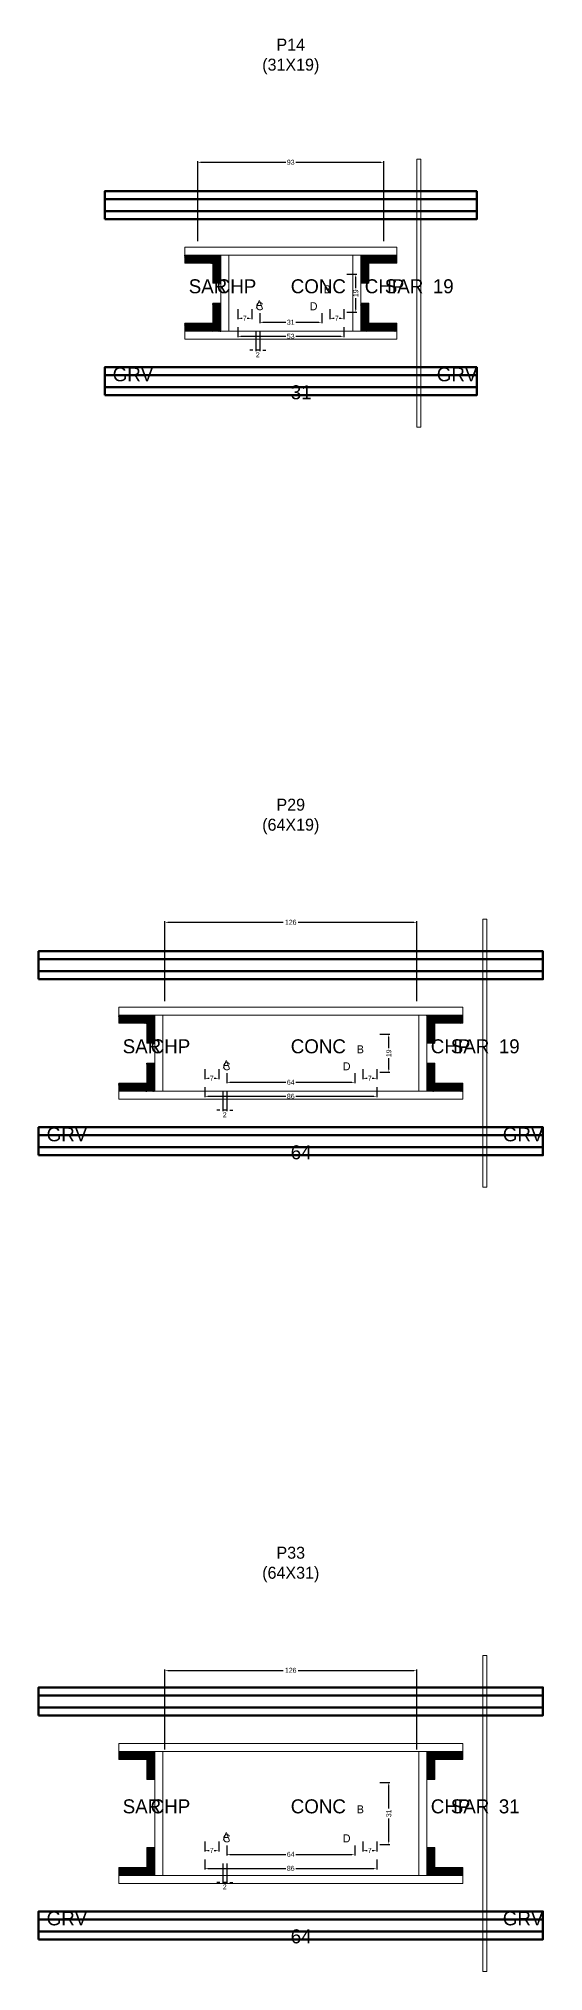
# Model space of a CAD drawing. Header units: centimetres. Extents: x -8500 to 4093, y -4566 to 295.
# Drawn here: x -126 to 126, y -1839 to -873 of the extents above; entities that cross this region are included whole.
import ezdxf

# ---------------------------------------------------------------- set-up
doc = ezdxf.new("R2010")
doc.units = ezdxf.units.CM
for name, color, linetype in [('COTA', 241, 'Continuous'), ('GRAVATA', 224, 'Continuous'), ('Hachura', 251, 'Continuous'), ('NOMENCLATURA', 7, 'Continuous'), ('SARRAFO', 251, 'Continuous'), ('Texto Seção', 7, 'Continuous')]:
    doc.layers.add(name, color=color, linetype=linetype)
doc.dimstyles.new('cotax2', dxfattribs={"dimtxt": 2.5, "dimasz": 1.5, "dimexe": 0.5, "dimexo": 0.5, "dimgap": 0.5, "dimtad": 1, "dimcen": 2.5, "dimazin": 3, "dimtfac": 1, "dimtmove": 0, "dimatfit": 3})

# ---------------------------------------------------------------- blocks, each defined once
blk = doc.blocks.new('_CLOSEDFILLED')
at = {"color": 0, "linetype": 'BYBLOCK'}
blk.add_solid([(-1, 0.16), (0, 0), (-1, -0.16)], dxfattribs=at)
blk = doc.blocks.new('*D92')
for p, q in [((-26.5, -1017), (-26.5, -1022)), ((-25, -1021.5), (-2.5, -1021.5)), ((2.5, -1021.5), (25, -1021.5)), ((26.5, -1017), (26.5, -1022))]:
    blk.add_line(p, q)
at = {"layer": 'Defpoints'}
for p in [(-26.5, -1016.5), (-26.5, -1021.5), (26.5, -1016.5)]:
    blk.add_point(p, dxfattribs=at)
at = {"layer": 'COTA', "xscale": 1.5, "yscale": 1.5, "rotation": 180}
blk.add_blockref('_CLOSEDFILLED', (-26.5, -1021.5), dxfattribs=at)
at = {"layer": 'COTA', "xscale": 1.5, "yscale": 1.5}
blk.add_blockref('_CLOSEDFILLED', (26.5, -1021.5), dxfattribs=at)
at = {"layer": 'COTA', "insert": (0, -1021.5), "char_height": 2.5, "attachment_point": 5}
blk.add_mtext('53', dxfattribs=at)
blk = doc.blocks.new('*D93')
for p, q in [((-15.5, -1010), (-15.5, -1015)), ((-14, -1014.5), (-2.5, -1014.5)), ((2.5, -1014.5), (14, -1014.5)), ((15.5, -1010), (15.5, -1015))]:
    blk.add_line(p, q)
at = {"layer": 'Defpoints'}
for p in [(-15.5, -1009.5), (-15.5, -1014.5), (15.5, -1009.5)]:
    blk.add_point(p, dxfattribs=at)
at = {"layer": 'COTA', "xscale": 1.5, "yscale": 1.5, "rotation": 180}
blk.add_blockref('_CLOSEDFILLED', (-15.5, -1014.5), dxfattribs=at)
at = {"layer": 'COTA', "xscale": 1.5, "yscale": 1.5}
blk.add_blockref('_CLOSEDFILLED', (15.5, -1014.5), dxfattribs=at)
at = {"layer": 'COTA', "insert": (0, -1014.5), "char_height": 2.5, "attachment_point": 5}
blk.add_mtext('31', dxfattribs=at)
blk = doc.blocks.new('*D94')
for p, q in [((28, -990.5), (33, -990.5)), ((32.5, -997.5), (32.5, -992)), ((32.5, -1008), (32.5, -1002.5)), ((28, -1009.5), (33, -1009.5))]:
    blk.add_line(p, q)
at = {"layer": 'Defpoints'}
for p in [(27.5, -990.5), (27.5, -1009.5), (32.5, -1009.5)]:
    blk.add_point(p, dxfattribs=at)
at = {"layer": 'COTA', "xscale": 1.5, "yscale": 1.5}
for p, rotation in [((32.5, -990.5), 90), ((32.5, -1009.5), 270)]:
    blk.add_blockref('_CLOSEDFILLED', p, dxfattribs=dict(at, rotation=rotation))
at = {"layer": 'COTA', "insert": (32.5, -1000), "char_height": 2.5, "attachment_point": 5, "rotation": 90}
blk.add_mtext('19', dxfattribs=at)
blk = doc.blocks.new('*D95')
for p, q in [((-26.5, -1008), (-26.5, -1013)), ((-25, -1012.5), (-24.25, -1012.5)), ((-21.75, -1012.5), (-21, -1012.5)), ((-19.5, -1008), (-19.5, -1013))]:
    blk.add_line(p, q)
at = {"layer": 'Defpoints'}
for p in [(-26.5, -1007.5), (-26.5, -1012.5), (-19.5, -1007.5)]:
    blk.add_point(p, dxfattribs=at)
at = {"layer": 'COTA', "xscale": 1.5, "yscale": 1.5, "rotation": 180}
blk.add_blockref('_CLOSEDFILLED', (-26.5, -1012.5), dxfattribs=at)
at = {"layer": 'COTA', "xscale": 1.5, "yscale": 1.5}
blk.add_blockref('_CLOSEDFILLED', (-19.5, -1012.5), dxfattribs=at)
at = {"layer": 'COTA', "insert": (-23, -1012.5), "char_height": 2.5, "attachment_point": 5}
blk.add_mtext('7', dxfattribs=at)
blk = doc.blocks.new('*D96')
for p, q in [((19.5, -1008), (19.5, -1013)), ((21, -1012.5), (21.75, -1012.5)), ((24.25, -1012.5), (25, -1012.5)), ((26.5, -1008), (26.5, -1013))]:
    blk.add_line(p, q)
at = {"layer": 'Defpoints'}
for p in [(19.5, -1007.5), (19.5, -1012.5), (26.5, -1007.5)]:
    blk.add_point(p, dxfattribs=at)
at = {"layer": 'COTA', "xscale": 1.5, "yscale": 1.5, "rotation": 180}
blk.add_blockref('_CLOSEDFILLED', (19.5, -1012.5), dxfattribs=at)
at = {"layer": 'COTA', "xscale": 1.5, "yscale": 1.5}
blk.add_blockref('_CLOSEDFILLED', (26.5, -1012.5), dxfattribs=at)
at = {"layer": 'COTA', "insert": (23, -1012.5), "char_height": 2.5, "attachment_point": 5}
blk.add_mtext('7', dxfattribs=at)
blk = doc.blocks.new('*D97')
for p, q in [((-46.5, -974), (-46.5, -934)), ((-45, -934.5), (-2.5, -934.5)), ((2.5, -934.5), (45, -934.5)), ((46.5, -974), (46.5, -934))]:
    blk.add_line(p, q)
at = {"layer": 'Defpoints'}
for p in [(-46.5, -934.5), (-46.5, -974.5), (46.5, -974.5)]:
    blk.add_point(p, dxfattribs=at)
at = {"layer": 'COTA', "xscale": 1.5, "yscale": 1.5, "rotation": 180}
blk.add_blockref('_CLOSEDFILLED', (-46.5, -934.5), dxfattribs=at)
at = {"layer": 'COTA', "xscale": 1.5, "yscale": 1.5}
blk.add_blockref('_CLOSEDFILLED', (46.5, -934.5), dxfattribs=at)
at = {"layer": 'COTA', "insert": (0, -934.5), "char_height": 2.5, "attachment_point": 5}
blk.add_mtext('93', dxfattribs=at)
blk = doc.blocks.new('*D118')
for p, q in [((-43, -1397), (-43, -1402)), ((43, -1397), (43, -1402)), ((-41.5, -1401.5), (-2.5, -1401.5)), ((2.5, -1401.5), (41.5, -1401.5))]:
    blk.add_line(p, q)
at = {"layer": 'Defpoints'}
for p in [(-43, -1396.5), (43, -1396.5), (-43, -1401.5)]:
    blk.add_point(p, dxfattribs=at)
at = {"layer": 'COTA', "xscale": 1.5, "yscale": 1.5, "rotation": 180}
blk.add_blockref('_CLOSEDFILLED', (-43, -1401.5), dxfattribs=at)
at = {"layer": 'COTA', "xscale": 1.5, "yscale": 1.5}
blk.add_blockref('_CLOSEDFILLED', (43, -1401.5), dxfattribs=at)
at = {"layer": 'COTA', "insert": (0, -1401.5), "char_height": 2.5, "attachment_point": 5}
blk.add_mtext('86', dxfattribs=at)
blk = doc.blocks.new('*D119')
for p, q in [((-32, -1390), (-32, -1395)), ((32, -1390), (32, -1395)), ((-30.5, -1394.5), (-2.5, -1394.5)), ((2.5, -1394.5), (30.5, -1394.5))]:
    blk.add_line(p, q)
at = {"layer": 'Defpoints'}
for p in [(-32, -1389.5), (32, -1389.5), (-32, -1394.5)]:
    blk.add_point(p, dxfattribs=at)
at = {"layer": 'COTA', "xscale": 1.5, "yscale": 1.5, "rotation": 180}
blk.add_blockref('_CLOSEDFILLED', (-32, -1394.5), dxfattribs=at)
at = {"layer": 'COTA', "xscale": 1.5, "yscale": 1.5}
blk.add_blockref('_CLOSEDFILLED', (32, -1394.5), dxfattribs=at)
at = {"layer": 'COTA', "insert": (0, -1394.5), "char_height": 2.5, "attachment_point": 5}
blk.add_mtext('64', dxfattribs=at)
blk = doc.blocks.new('*D120')
for p, q in [((44.5, -1370.5), (49.5, -1370.5)), ((49, -1377.5), (49, -1372)), ((44.5, -1389.5), (49.5, -1389.5)), ((49, -1388), (49, -1382.5))]:
    blk.add_line(p, q)
at = {"layer": 'Defpoints'}
for p in [(44, -1370.5), (44, -1389.5), (49, -1389.5)]:
    blk.add_point(p, dxfattribs=at)
at = {"layer": 'COTA', "xscale": 1.5, "yscale": 1.5}
for p, rotation in [((49, -1370.5), 90), ((49, -1389.5), 270)]:
    blk.add_blockref('_CLOSEDFILLED', p, dxfattribs=dict(at, rotation=rotation))
at = {"layer": 'COTA', "insert": (49, -1380), "char_height": 2.5, "attachment_point": 5, "rotation": 90}
blk.add_mtext('19', dxfattribs=at)
blk = doc.blocks.new('*D121')
for p, q in [((-43, -1388), (-43, -1393)), ((-36, -1388), (-36, -1393)), ((-41.5, -1392.5), (-40.75, -1392.5)), ((-38.25, -1392.5), (-37.5, -1392.5))]:
    blk.add_line(p, q)
at = {"layer": 'Defpoints'}
for p in [(-43, -1387.5), (-36, -1387.5), (-43, -1392.5)]:
    blk.add_point(p, dxfattribs=at)
at = {"layer": 'COTA', "xscale": 1.5, "yscale": 1.5, "rotation": 180}
blk.add_blockref('_CLOSEDFILLED', (-43, -1392.5), dxfattribs=at)
at = {"layer": 'COTA', "xscale": 1.5, "yscale": 1.5}
blk.add_blockref('_CLOSEDFILLED', (-36, -1392.5), dxfattribs=at)
at = {"layer": 'COTA', "insert": (-39.5, -1392.5), "char_height": 2.5, "attachment_point": 5}
blk.add_mtext('7', dxfattribs=at)
blk = doc.blocks.new('*D122')
for p, q in [((36, -1388), (36, -1393)), ((43, -1388), (43, -1393)), ((37.5, -1392.5), (38.25, -1392.5)), ((40.75, -1392.5), (41.5, -1392.5))]:
    blk.add_line(p, q)
at = {"layer": 'Defpoints'}
for p in [(36, -1387.5), (43, -1387.5), (36, -1392.5)]:
    blk.add_point(p, dxfattribs=at)
at = {"layer": 'COTA', "xscale": 1.5, "yscale": 1.5, "rotation": 180}
blk.add_blockref('_CLOSEDFILLED', (36, -1392.5), dxfattribs=at)
at = {"layer": 'COTA', "xscale": 1.5, "yscale": 1.5}
blk.add_blockref('_CLOSEDFILLED', (43, -1392.5), dxfattribs=at)
at = {"layer": 'COTA', "insert": (39.5, -1392.5), "char_height": 2.5, "attachment_point": 5}
blk.add_mtext('7', dxfattribs=at)
blk = doc.blocks.new('*D123')
for p, q in [((-63, -1354), (-63, -1314)), ((63, -1354), (63, -1314)), ((-61.5, -1314.5), (-3.75, -1314.5)), ((3.75, -1314.5), (61.5, -1314.5))]:
    blk.add_line(p, q)
at = {"layer": 'Defpoints'}
for p in [(-63, -1314.5), (-63, -1354.5), (63, -1354.5)]:
    blk.add_point(p, dxfattribs=at)
at = {"layer": 'COTA', "xscale": 1.5, "yscale": 1.5, "rotation": 180}
blk.add_blockref('_CLOSEDFILLED', (-63, -1314.5), dxfattribs=at)
at = {"layer": 'COTA', "xscale": 1.5, "yscale": 1.5}
blk.add_blockref('_CLOSEDFILLED', (63, -1314.5), dxfattribs=at)
at = {"layer": 'COTA', "insert": (0, -1314.5), "char_height": 2.5, "attachment_point": 5}
blk.add_mtext('126', dxfattribs=at)
blk = doc.blocks.new('*D144')
for p, q in [((-43, -1783), (-43, -1788)), ((-41.5, -1787.5), (-2.5, -1787.5)), ((2.5, -1787.5), (41.5, -1787.5)), ((43, -1783), (43, -1788))]:
    blk.add_line(p, q)
at = {"layer": 'Defpoints'}
for p in [(-43, -1782.5), (-43, -1787.5), (43, -1782.5)]:
    blk.add_point(p, dxfattribs=at)
at = {"layer": 'COTA', "xscale": 1.5, "yscale": 1.5, "rotation": 180}
blk.add_blockref('_CLOSEDFILLED', (-43, -1787.5), dxfattribs=at)
at = {"layer": 'COTA', "xscale": 1.5, "yscale": 1.5}
blk.add_blockref('_CLOSEDFILLED', (43, -1787.5), dxfattribs=at)
at = {"layer": 'COTA', "insert": (0, -1787.5), "char_height": 2.5, "attachment_point": 5}
blk.add_mtext('86', dxfattribs=at)
blk = doc.blocks.new('*D145')
for p, q in [((-32, -1776), (-32, -1781)), ((32, -1776), (32, -1781)), ((-30.5, -1780.5), (-2.5, -1780.5)), ((2.5, -1780.5), (30.5, -1780.5))]:
    blk.add_line(p, q)
at = {"layer": 'Defpoints'}
for p in [(-32, -1775.5), (32, -1775.5), (-32, -1780.5)]:
    blk.add_point(p, dxfattribs=at)
at = {"layer": 'COTA', "xscale": 1.5, "yscale": 1.5, "rotation": 180}
blk.add_blockref('_CLOSEDFILLED', (-32, -1780.5), dxfattribs=at)
at = {"layer": 'COTA', "xscale": 1.5, "yscale": 1.5}
blk.add_blockref('_CLOSEDFILLED', (32, -1780.5), dxfattribs=at)
at = {"layer": 'COTA', "insert": (0, -1780.5), "char_height": 2.5, "attachment_point": 5}
blk.add_mtext('64', dxfattribs=at)
blk = doc.blocks.new('*D146')
for p, q in [((44.5, -1744.5), (49.5, -1744.5)), ((49, -1757.5), (49, -1746)), ((49, -1774), (49, -1762.5)), ((44.5, -1775.5), (49.5, -1775.5))]:
    blk.add_line(p, q)
at = {"layer": 'Defpoints'}
for p in [(44, -1744.5), (44, -1775.5), (49, -1775.5)]:
    blk.add_point(p, dxfattribs=at)
at = {"layer": 'COTA', "xscale": 1.5, "yscale": 1.5}
for p, rotation in [((49, -1744.5), 90), ((49, -1775.5), 270)]:
    blk.add_blockref('_CLOSEDFILLED', p, dxfattribs=dict(at, rotation=rotation))
at = {"layer": 'COTA', "insert": (49, -1760), "char_height": 2.5, "attachment_point": 5, "rotation": 90}
blk.add_mtext('31', dxfattribs=at)
blk = doc.blocks.new('*D147')
for p, q in [((-43, -1774), (-43, -1779)), ((-36, -1774), (-36, -1779)), ((-41.5, -1778.5), (-40.75, -1778.5)), ((-38.25, -1778.5), (-37.5, -1778.5))]:
    blk.add_line(p, q)
at = {"layer": 'Defpoints'}
for p in [(-43, -1773.5), (-36, -1773.5), (-43, -1778.5)]:
    blk.add_point(p, dxfattribs=at)
at = {"layer": 'COTA', "xscale": 1.5, "yscale": 1.5, "rotation": 180}
blk.add_blockref('_CLOSEDFILLED', (-43, -1778.5), dxfattribs=at)
at = {"layer": 'COTA', "xscale": 1.5, "yscale": 1.5}
blk.add_blockref('_CLOSEDFILLED', (-36, -1778.5), dxfattribs=at)
at = {"layer": 'COTA', "insert": (-39.5, -1778.5), "char_height": 2.5, "attachment_point": 5}
blk.add_mtext('7', dxfattribs=at)
blk = doc.blocks.new('*D148')
for p, q in [((36, -1774), (36, -1779)), ((43, -1774), (43, -1779)), ((37.5, -1778.5), (38.25, -1778.5)), ((40.75, -1778.5), (41.5, -1778.5))]:
    blk.add_line(p, q)
at = {"layer": 'Defpoints'}
for p in [(36, -1773.5), (43, -1773.5), (36, -1778.5)]:
    blk.add_point(p, dxfattribs=at)
at = {"layer": 'COTA', "xscale": 1.5, "yscale": 1.5, "rotation": 180}
blk.add_blockref('_CLOSEDFILLED', (36, -1778.5), dxfattribs=at)
at = {"layer": 'COTA', "xscale": 1.5, "yscale": 1.5}
blk.add_blockref('_CLOSEDFILLED', (43, -1778.5), dxfattribs=at)
at = {"layer": 'COTA', "insert": (39.5, -1778.5), "char_height": 2.5, "attachment_point": 5}
blk.add_mtext('7', dxfattribs=at)
blk = doc.blocks.new('*D149')
for p, q in [((-63, -1728), (-63, -1688)), ((-61.5, -1688.5), (-3.75, -1688.5)), ((3.75, -1688.5), (61.5, -1688.5)), ((63, -1728), (63, -1688))]:
    blk.add_line(p, q)
at = {"layer": 'Defpoints'}
for p in [(-63, -1688.5), (-63, -1728.5), (63, -1728.5)]:
    blk.add_point(p, dxfattribs=at)
at = {"layer": 'COTA', "xscale": 1.5, "yscale": 1.5, "rotation": 180}
blk.add_blockref('_CLOSEDFILLED', (-63, -1688.5), dxfattribs=at)
at = {"layer": 'COTA', "xscale": 1.5, "yscale": 1.5}
blk.add_blockref('_CLOSEDFILLED', (63, -1688.5), dxfattribs=at)
at = {"layer": 'COTA', "insert": (0, -1688.5), "char_height": 2.5, "attachment_point": 5}
blk.add_mtext('126', dxfattribs=at)

msp = doc.modelspace()

# ---------------------------------------------------------------- hatches: boundary and pattern name
at = {"layer": 'SARRAFO'}
h = msp.add_hatch(dxfattribs=at)
h.set_pattern_fill('SOLID', scale=2)
h.paths.add_polyline_path([(-53, -985), (-39, -985), (-39, -981), (-53, -981)])
h = msp.add_hatch(dxfattribs=at)
h.set_pattern_fill('SOLID', scale=2)
h.paths.add_polyline_path([(-39, -995), (-35, -995), (-35, -981), (-39, -981)])
h = msp.add_hatch(dxfattribs=at)
h.set_pattern_fill('SOLID', scale=2)
h.paths.add_polyline_path([(35, -995), (39, -995), (39, -981), (35, -981)])
h = msp.add_hatch(dxfattribs=at)
h.set_pattern_fill('SOLID', scale=2)
h.paths.add_polyline_path([(39, -985), (53, -985), (53, -981), (39, -981)])
h = msp.add_hatch(dxfattribs=at)
h.set_pattern_fill('SOLID', scale=2)
h.paths.add_polyline_path([(-39, -1019), (-35, -1019), (-35, -1005), (-39, -1005)])
h = msp.add_hatch(dxfattribs=at)
h.set_pattern_fill('SOLID', scale=2)
h.paths.add_polyline_path([(35, -1019), (39, -1019), (39, -1005), (35, -1005)])
h = msp.add_hatch(dxfattribs=at)
h.set_pattern_fill('SOLID', scale=2)
h.paths.add_polyline_path([(-53, -1019), (-39, -1019), (-39, -1015), (-53, -1015)])
h = msp.add_hatch(dxfattribs=at)
h.set_pattern_fill('SOLID', scale=2)
h.paths.add_polyline_path([(39, -1019), (53, -1019), (53, -1015), (39, -1015)])
h = msp.add_hatch(dxfattribs=at)
h.set_pattern_fill('SOLID', scale=2)
h.paths.add_polyline_path([(-86, -1365), (-72, -1365), (-72, -1361), (-86, -1361)])
h = msp.add_hatch(dxfattribs=at)
h.set_pattern_fill('SOLID', scale=2)
h.paths.add_polyline_path([(-72, -1375), (-68, -1375), (-68, -1361), (-72, -1361)])
h = msp.add_hatch(dxfattribs=at)
h.set_pattern_fill('SOLID', scale=2)
h.paths.add_polyline_path([(68, -1375), (72, -1375), (72, -1361), (68, -1361)])
h = msp.add_hatch(dxfattribs=at)
h.set_pattern_fill('SOLID', scale=2)
h.paths.add_polyline_path([(72, -1365), (86, -1365), (86, -1361), (72, -1361)])
h = msp.add_hatch(dxfattribs=at)
h.set_pattern_fill('SOLID', scale=2)
h.paths.add_polyline_path([(-72, -1399), (-68, -1399), (-68, -1385), (-72, -1385)])
h = msp.add_hatch(dxfattribs=at)
h.set_pattern_fill('SOLID', scale=2)
h.paths.add_polyline_path([(68, -1399), (72, -1399), (72, -1385), (68, -1385)])
h = msp.add_hatch(dxfattribs=at)
h.set_pattern_fill('SOLID', scale=2)
h.paths.add_polyline_path([(-86, -1399), (-72, -1399), (-72, -1395), (-86, -1395)])
h = msp.add_hatch(dxfattribs=at)
h.set_pattern_fill('SOLID', scale=2)
h.paths.add_polyline_path([(72, -1399), (86, -1399), (86, -1395), (72, -1395)])
h = msp.add_hatch(dxfattribs=at)
h.set_pattern_fill('SOLID', scale=2)
h.paths.add_polyline_path([(-86, -1733), (-72, -1733), (-72, -1729), (-86, -1729)])
h = msp.add_hatch(dxfattribs=at)
h.set_pattern_fill('SOLID', scale=2)
h.paths.add_polyline_path([(-72, -1743), (-68, -1743), (-68, -1729), (-72, -1729)])
h = msp.add_hatch(dxfattribs=at)
h.set_pattern_fill('SOLID', scale=2)
h.paths.add_polyline_path([(68, -1743), (72, -1743), (72, -1729), (68, -1729)])
h = msp.add_hatch(dxfattribs=at)
h.set_pattern_fill('SOLID', scale=2)
h.paths.add_polyline_path([(72, -1733), (86, -1733), (86, -1729), (72, -1729)])
h = msp.add_hatch(dxfattribs=at)
h.set_pattern_fill('SOLID', scale=2)
h.paths.add_polyline_path([(-72, -1791), (-68, -1791), (-68, -1777), (-72, -1777)])
h = msp.add_hatch(dxfattribs=at)
h.set_pattern_fill('SOLID', scale=2)
h.paths.add_polyline_path([(68, -1791), (72, -1791), (72, -1777), (68, -1777)])
h = msp.add_hatch(dxfattribs=at)
h.set_pattern_fill('SOLID', scale=2)
h.paths.add_polyline_path([(-86, -1791), (-72, -1791), (-72, -1787), (-86, -1787)])
h = msp.add_hatch(dxfattribs=at)
h.set_pattern_fill('SOLID', scale=2)
h.paths.add_polyline_path([(72, -1791), (86, -1791), (86, -1787), (72, -1787)])

# ---------------------------------------------------------------- linework, layer by layer
at = {"layer": 'GRAVATA', "lineweight": 50}
for points in [[(-93, -963), (93, -963), (93, -949), (-93, -949)], [(-93, -959), (93, -959), (93, -953), (-93, -953)], [(-93, -1051), (93, -1051), (93, -1037), (-93, -1037)], [(-93, -1047), (93, -1047), (93, -1041), (-93, -1041)], [(-126, -1343), (126, -1343), (126, -1329), (-126, -1329)], [(-126, -1339), (126, -1339), (126, -1333), (-126, -1333)], [(-126, -1431), (126, -1431), (126, -1417), (-126, -1417)], [(-126, -1427), (126, -1427), (126, -1421), (-126, -1421)], [(-126, -1711), (126, -1711), (126, -1697), (-126, -1697)], [(-126, -1707), (126, -1707), (126, -1701), (-126, -1701)], [(-126, -1823), (126, -1823), (126, -1809), (-126, -1809)], [(-126, -1819), (126, -1819), (126, -1813), (-126, -1813)]]:
    msp.add_lwpolyline(points, close=True, dxfattribs=at)
at = {"layer": 'Hachura', "lineweight": 13}
for points in [[(63, -1067), (65, -1067), (65, -933), (63, -933)], [(96, -1447), (98, -1447), (98, -1313), (96, -1313)], [(96, -1839), (98, -1839), (98, -1681), (96, -1681)]]:
    msp.add_lwpolyline(points, close=True, dxfattribs=at)
at = {"layer": 'Hachura', "lineweight": 18}
for points in [[(-53, -981), (53, -981), (53, -977), (-53, -977)], [(-35, -1019), (-31, -1019), (-31, -981), (-35, -981)], [(31, -1019), (35, -1019), (35, -981), (31, -981)], [(-53, -1023), (53, -1023), (53, -1019), (-53, -1019)], [(-86, -1361), (86, -1361), (86, -1357), (-86, -1357)], [(-68, -1399), (-64, -1399), (-64, -1361), (-68, -1361)], [(64, -1399), (68, -1399), (68, -1361), (64, -1361)], [(-86, -1403), (86, -1403), (86, -1399), (-86, -1399)], [(-86, -1729), (86, -1729), (86, -1725), (-86, -1725)], [(-68, -1791), (-64, -1791), (-64, -1729), (-68, -1729)], [(64, -1791), (68, -1791), (68, -1729), (64, -1729)], [(-86, -1795), (86, -1795), (86, -1791), (-86, -1791)]]:
    msp.add_lwpolyline(points, close=True, dxfattribs=at)
at = {"layer": 'SARRAFO', "lineweight": 13}
for points in [[(-53, -985), (-39, -985), (-39, -981), (-53, -981)], [(-39, -995), (-35, -995), (-35, -981), (-39, -981)], [(35, -995), (39, -995), (39, -981), (35, -981)], [(39, -985), (53, -985), (53, -981), (39, -981)], [(-39, -1019), (-35, -1019), (-35, -1005), (-39, -1005)], [(35, -1019), (39, -1019), (39, -1005), (35, -1005)], [(-53, -1019), (-39, -1019), (-39, -1015), (-53, -1015)], [(39, -1019), (53, -1019), (53, -1015), (39, -1015)], [(-86, -1365), (-72, -1365), (-72, -1361), (-86, -1361)], [(-72, -1375), (-68, -1375), (-68, -1361), (-72, -1361)], [(68, -1375), (72, -1375), (72, -1361), (68, -1361)], [(72, -1365), (86, -1365), (86, -1361), (72, -1361)], [(-72, -1399), (-68, -1399), (-68, -1385), (-72, -1385)], [(68, -1399), (72, -1399), (72, -1385), (68, -1385)], [(-86, -1399), (-72, -1399), (-72, -1395), (-86, -1395)], [(72, -1399), (86, -1399), (86, -1395), (72, -1395)], [(-86, -1733), (-72, -1733), (-72, -1729), (-86, -1729)], [(-72, -1743), (-68, -1743), (-68, -1729), (-72, -1729)], [(68, -1743), (72, -1743), (72, -1729), (68, -1729)], [(72, -1733), (86, -1733), (86, -1729), (72, -1729)], [(-72, -1791), (-68, -1791), (-68, -1777), (-72, -1777)], [(68, -1791), (72, -1791), (72, -1777), (68, -1777)], [(-86, -1791), (-72, -1791), (-72, -1787), (-86, -1787)], [(72, -1791), (86, -1791), (86, -1787), (72, -1787)]]:
    msp.add_lwpolyline(points, close=True, dxfattribs=at)

# ---------------------------------------------------------------- texts
at = {"layer": 'NOMENCLATURA'}
for s, p in [('A', (-17.5, -1007.5)), ('C', (-17.5, -1008.5)), ('D', (9.5, -1008.5)), ('B', (16.5, -1000)), ('B', (33, -1380)), ('A', (-34, -1387.5)), ('C', (-34, -1388.5)), ('D', (26, -1388.5)), ('B', (33, -1760)), ('A', (-34, -1773.5)), ('C', (-34, -1774.5)), ('D', (26, -1774.5))]:
    msp.add_text(s, height=4, dxfattribs=at).set_placement(p)
at = {"layer": 'NOMENCLATURA', "char_height": 6, "attachment_point": 8}
for s, insert in [('P14\\P(31X19)', (0, -890.5)), ('P29\\P(64X19)', (0, -1270.5)), ('P33\\P(64X31)', (0, -1644.5))]:
    msp.add_mtext(s, dxfattribs=dict(at, insert=insert))
at = {"layer": 'Texto Seção'}
for s, p in [('SAR', (-51, -1000)), ('CHP', (-37, -1000)), ('CONC', (0, -1000)), ('CHP', (37, -1000)), ('SAR', (47, -1000)), ('19', (71, -1000)), ('GRV', (-89, -1044)), ('GRV', (73, -1044)), ('31', (0, -1053)), ('SAR', (-84, -1380)), ('CHP', (-70, -1380)), ('CONC', (0, -1380)), ('CHP', (70, -1380)), ('SAR', (80, -1380)), ('19', (104, -1380)), ('GRV', (-122, -1424)), ('GRV', (106, -1424)), ('64', (0, -1433)), ('SAR', (-84, -1760)), ('CHP', (-70, -1760)), ('CONC', (0, -1760)), ('CHP', (70, -1760)), ('SAR', (80, -1760)), ('31', (104, -1760)), ('GRV', (-122, -1816)), ('GRV', (106, -1816)), ('64', (0, -1825))]:
    msp.add_text(s, height=7, dxfattribs=at).set_placement(p)

# ---------------------------------------------------------------- dimensions: what is measured, and where the dimension line sits
at = {"layer": 'COTA'}
for base, p1, p2, picture, middle in [((-46.5, -934.5), (-46.5, -974.5), (46.5, -974.5), '*D97', (0, -934.5)), ((-26.5, -1012.5), (-26.5, -1007.5), (-19.5, -1007.5), '*D95', (-23, -1012.5)), ((-15.5, -1014.5), (-15.5, -1009.5), (15.5, -1009.5), '*D93', (0, -1014.5)), ((19.5, -1012.5), (19.5, -1007.5), (26.5, -1007.5), '*D96', (23, -1012.5)), ((-26.5, -1021.5), (-26.5, -1016.5), (26.5, -1016.5), '*D92', (0, -1021.5)), ((-63, -1314.5), (-63, -1354.5), (63, -1354.5), '*D123', (0, -1314.5)), ((-43, -1392.5), (-43, -1387.5), (-36, -1387.5), '*D121', (-39.5, -1392.5)), ((-32, -1394.5), (-32, -1389.5), (32, -1389.5), '*D119', (0, -1394.5)), ((36, -1392.5), (36, -1387.5), (43, -1387.5), '*D122', (39.5, -1392.5)), ((-43, -1401.5), (-43, -1396.5), (43, -1396.5), '*D118', (0, -1401.5)), ((-63, -1688.5), (-63, -1728.5), (63, -1728.5), '*D149', (0, -1688.5)), ((-43, -1778.5), (-43, -1773.5), (-36, -1773.5), '*D147', (-39.5, -1778.5)), ((-32, -1780.5), (-32, -1775.5), (32, -1775.5), '*D145', (0, -1780.5)), ((36, -1778.5), (36, -1773.5), (43, -1773.5), '*D148', (39.5, -1778.5)), ((-43, -1787.5), (-43, -1782.5), (43, -1782.5), '*D144', (0, -1787.5))]:
    dim = msp.add_linear_dim(base=base, p1=p1, p2=p2, dimstyle='cotax2', dxfattribs=at)
    dim.commit()
    dim.dimension.update_dxf_attribs({"geometry": picture, "text_midpoint": middle})
for base, p1, p2, picture, middle in [((32.5, -1009.5), (27.5, -1009.5), (27.5, -990.5), '*D94', (32.5, -1000)), ((49, -1389.5), (44, -1389.5), (44, -1370.5), '*D120', (49, -1380)), ((49, -1775.5), (44, -1775.5), (44, -1744.5), '*D146', (49, -1760))]:
    dim = msp.add_linear_dim(base=base, p1=p1, p2=p2, angle=90, dimstyle='cotax2', dxfattribs=at)
    dim.commit()
    dim.dimension.update_dxf_attribs({"geometry": picture, "text_midpoint": middle})
for base, p1, p2 in [((-15.5, -1028.5), (-15.5, -1018.5), (-17.5, -1018.5)), ((-32, -1408.5), (-32, -1398.5), (-34, -1398.5)), ((-32, -1794.5), (-32, -1784.5), (-34, -1784.5))]:
    msp.add_linear_dim(base=base, p1=p1, p2=p2, dimstyle='cotax2', dxfattribs=at).render()

doc.saveas('drawing.dxf')
